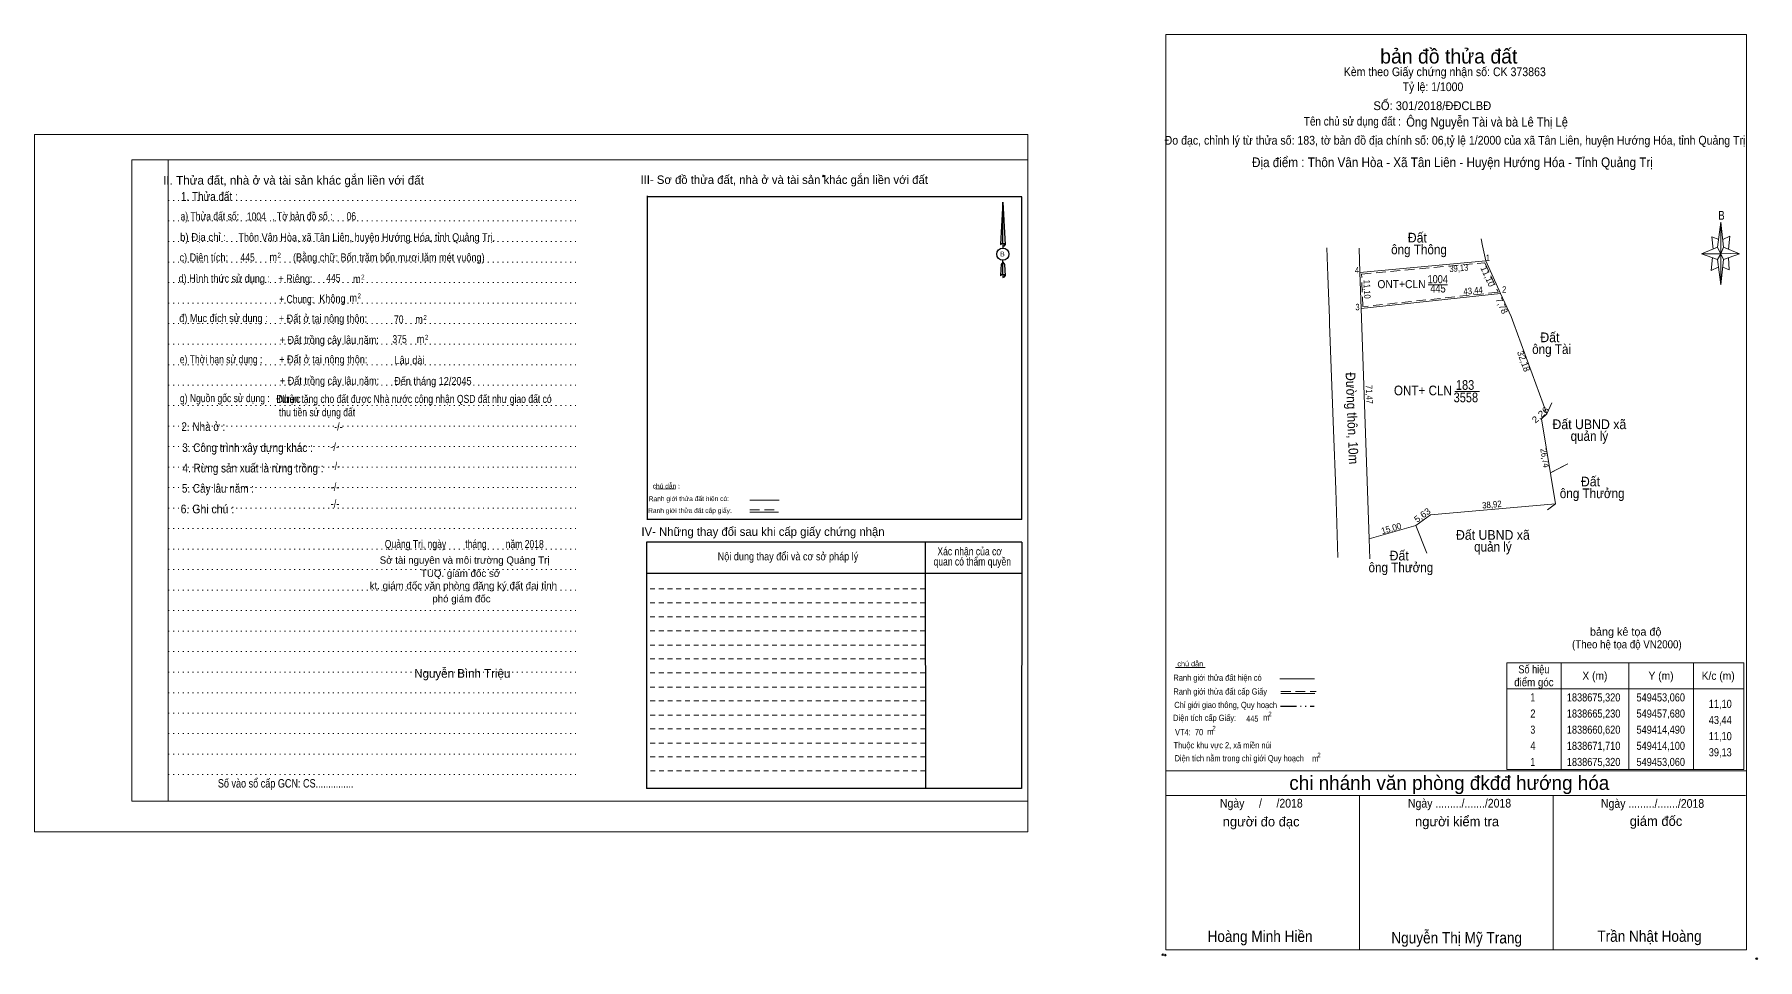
# Model space of a CAD drawing. Header units: metres. Extents: x 549101 to 550445, y 1838459 to 1838746.
# Drawn here: x 549911 to 550445, y 1838459 to 1838746 of the extents above; entities that cross this region are included whole.
import ezdxf
from ezdxf.enums import TextEntityAlignment as Align

# ---------------------------------------------------------------- set-up
doc = ezdxf.new("R2010")
doc.units = ezdxf.units.M
doc.header["$PDMODE"] = 32
doc.header["$PDSIZE"] = 0.5
for name, pattern in [('DASH_DOUBLE_DOT', [9.2, 5, -1.2, 0.3, -1.2, 0.3, -1.2]), ('DOTTED', [1.5, 0.3, -1.2]), ('MEDIUM_DASHED', [4.5, 3, -1.5]), ('SHORT_DASHED', [2.7, 1.5, -1.2])]:
    doc.linetypes.add(name, pattern=pattern)
for name, color, linetype, lineweight in [('1', 7, 'DOTTED', 13), ('10', 7, 'Continuous', 13), ('15', 7, 'Continuous', 13), ('18', 7, 'Continuous', 25), ('2', 7, 'SHORT_DASHED', 13), ('28', 7, 'Continuous', 13), ('55', 7, 'Continuous', 13), ('63', 7, 'Continuous', 13)]:
    doc.layers.add(name, color=color, linetype=linetype, lineweight=lineweight)
for name, color, linetype in [('13', 7, 'Continuous'), ('14', 7, 'Continuous'), ('20', 7, 'Continuous'), ('21', 7, 'Continuous')]:
    doc.layers.add(name, color=color, linetype=linetype)

msp = doc.modelspace()

# ---------------------------------------------------------------- linework, layer by layer
at = {"layer": '1', "linetype": 'Continuous'}
for p, q in [((549940.85, 1838706.67), (550218.49, 1838706.67)), ((549940.85, 1838706.67), (549940.85, 1838507.91)), ((550218.49, 1838706.67), (550218.49, 1838506.23)), ((549940.85, 1838507.91), (550218.49, 1838507.91))]:
    msp.add_line(p, q, dxfattribs=at)
at = {"layer": '1'}
for p, q in [((549952.09, 1838706.67), (549952.09, 1838507.91)), ((549952.09, 1838706.67), (549952.09, 1838507.91)), ((549952.17, 1838694.07), (550079.01, 1838694.07)), ((549952.17, 1838687.71), (550079.01, 1838687.71)), ((549952.17, 1838681.35), (550079.01, 1838681.35)), ((549952.17, 1838674.99), (550079.01, 1838674.99)), ((549952.17, 1838668.63), (550079.01, 1838668.63)), ((549952.17, 1838662.27), (550079.01, 1838662.27)), ((549952.17, 1838655.91), (550079.01, 1838655.91)), ((549952.17, 1838649.59), (550079.01, 1838649.59)), ((549952.17, 1838643.19), (550079.01, 1838643.19)), ((549952.17, 1838636.87), (550079.01, 1838636.87)), ((549952.17, 1838630.51), (550079.01, 1838630.51)), ((549952.17, 1838624.15), (550079.01, 1838624.15)), ((549952.17, 1838617.79), (550079.01, 1838617.79)), ((549952.17, 1838611.47), (550079.01, 1838611.47)), ((549952.17, 1838605.11), (550079.01, 1838605.11)), ((549952.17, 1838598.75), (550079.01, 1838598.75)), ((549952.17, 1838592.39), (550079.01, 1838592.39)), ((549952.17, 1838586.03), (550079.01, 1838586.03)), ((549952.17, 1838579.71), (550079.01, 1838579.71)), ((549952.17, 1838573.35), (550079.01, 1838573.35)), ((549952.17, 1838566.99), (550079.01, 1838566.99)), ((549952.17, 1838560.63), (550079.01, 1838560.63)), ((549952.17, 1838554.27), (550079.01, 1838554.27)), ((549952.17, 1838547.91), (550079.01, 1838547.91)), ((549952.17, 1838541.55), (550079.01, 1838541.55)), ((549952.17, 1838535.19), (550079.01, 1838535.19)), ((549952.17, 1838528.87), (550079.01, 1838528.87)), ((549952.17, 1838522.51), (550079.01, 1838522.51)), ((549952.17, 1838516.15), (550079.01, 1838516.15))]:
    msp.add_line(p, q, dxfattribs=at)
at = {"layer": '1', "linetype": 'Continuous'}
for points in [[(549910.69, 1838498.47), (550218.49, 1838498.47), (550218.49, 1838714.47), (549910.69, 1838714.47)], [(549952.09, 1838706.67), (550218.49, 1838706.67), (550218.49, 1838507.91), (549952.09, 1838507.91)]]:
    msp.add_lwpolyline(points, close=True, dxfattribs=at)
at = {"layer": '1', "linetype": 'MEDIUM_DASHED'}
msp.add_lwpolyline([(550360.01, 1838674.79), (550364.2, 1838665.65), (550322.23, 1838661.17), (550321.88, 1838671.26)], close=True, dxfattribs=at)
at = {"layer": '15'}
for p, q in [((550321.75, 1838660.62), (550364.94, 1838665.23)), ((550350.8, 1838634.92), (550358.44, 1838634.92))]:
    msp.add_line(p, q, dxfattribs=at)
at = {"layer": '18'}
for p, q in [((550210.69, 1838693.59), (550211.41, 1838680.35)), ((550210.69, 1838693.59), (550211.41, 1838680.35)), ((550210.69, 1838693.59), (550211.41, 1838680.35)), ((550210.13, 1838682.43), (550210.01, 1838680.39)), ((550210.69, 1838680.79), (550210.69, 1838680.27)), ((550210.69, 1838680.27), (550210.69, 1838679.91)), ((550210.69, 1838679.91), (550210.69, 1838679.39)), ((550210.69, 1838679.91), (550210.69, 1838679.39)), ((550210.69, 1838679.91), (550210.69, 1838679.39)), ((550211.41, 1838680.35), (550211.41, 1838680.39)), ((550210.69, 1838674.91), (550210.69, 1838675.51)), ((550210.69, 1838674.91), (550210.69, 1838675.51)), ((550210.69, 1838674.91), (550210.69, 1838675.51)), ((550210.69, 1838674.91), (550211.25, 1838674.19)), ((550210.69, 1838674.91), (550211.25, 1838674.19)), ((550210.69, 1838674.91), (550211.25, 1838674.19)), ((550211.25, 1838674.19), (550211.41, 1838670.71)), ((550211.25, 1838674.19), (550211.41, 1838670.71)), ((550211.25, 1838674.19), (550211.41, 1838670.71)), ((550210.69, 1838671.15), (550210.69, 1838670.67)), ((550210.69, 1838670.67), (550210.69, 1838670.27)), ((550211.41, 1838670.71), (550211.41, 1838670.75))]:
    msp.add_line(p, q, dxfattribs=at)
for points in [[(550210.69, 1838680.79), (550210.69, 1838693.59), (550210.13, 1838682.43)], [(550210.69, 1838671.15), (550210.69, 1838674.91), (550210.21, 1838674.19), (550210.13, 1838672.79), (550210.01, 1838670.75)]]:
    msp.add_lwpolyline(points, dxfattribs=at)
msp.add_ellipse((550210.72, 1838677.407), major_axis=(0, 1.887), ratio=0.983453, dxfattribs=at)
for centre, start_param, end_param in [((550210.721, 1838680.315), 1.5707963, 3.074452), ((550210.721, 1838680.315), 0.0671406, 1.5707963), ((550210.721, 1838680.315), 4.712389, 6.2831853), ((550210.721, 1838670.684), 2.4910694, 3.0742784), ((550210.721, 1838670.684), 1.5707963, 2.4910694), ((550210.721, 1838670.684), 0.0671406, 1.5707963), ((550210.721, 1838670.684), 4.712389, 6.2831853)]:
    msp.add_ellipse(centre, major_axis=(0.68, 0), ratio=0.655448, start_param=start_param, end_param=end_param, dxfattribs=at)
at = {"layer": '2'}
for p, q in [((550186.65, 1838569.35), (550100.29, 1838569.35)), ((550186.65, 1838565.03), (550100.29, 1838565.03)), ((550186.65, 1838560.67), (550100.29, 1838560.67)), ((550186.65, 1838556.31), (550100.29, 1838556.31)), ((550186.65, 1838551.99), (550100.29, 1838551.99)), ((550186.65, 1838547.67), (550100.29, 1838547.67)), ((550186.65, 1838543.31), (550100.29, 1838543.31)), ((550186.69, 1838538.99), (550100.29, 1838538.99)), ((550186.69, 1838534.63), (550100.29, 1838534.63)), ((550186.69, 1838530.31), (550100.29, 1838530.31)), ((550186.69, 1838525.95), (550100.29, 1838525.95)), ((550186.69, 1838521.63), (550100.29, 1838521.63)), ((550186.73, 1838517.31), (550100.29, 1838517.31))]:
    msp.add_line(p, q, dxfattribs=at)
at = {"layer": '21'}
msp.add_point((550444.3, 1838459.11), dxfattribs=at)
at = {"layer": '28', "lineweight": 25}
for p, q in [((550100.49, 1838695.51), (550100.49, 1838595.55)), ((550216.65, 1838595.19), (550100.37, 1838595.19)), ((550186.65, 1838588.15), (550186.73, 1838511.83)), ((550216.57, 1838588.15), (550216.53, 1838511.83)), ((550216.53, 1838578.47), (550100.29, 1838578.47)), ((550216.53, 1838511.83), (550100.29, 1838511.83))]:
    msp.add_line(p, q, dxfattribs=at)
at = {"layer": '28'}
for p, q in [((550432.17, 1838679.57), (550433.17, 1838687.37)), ((550433.97, 1838679.57), (550438.97, 1838677.57)), ((550432.17, 1838675.77), (550427.17, 1838677.57)), ((550433.97, 1838675.77), (550433.17, 1838667.97)), ((550435.77, 1838672.57), (550433.77, 1838673.37)), ((550435.57, 1838676.37), (550435.77, 1838672.57)), ((550264.22, 1838549.31), (550273.42, 1838549.31)), ((550264.22, 1838549.31), (550273.42, 1838549.31)), ((550296.5, 1838545.79), (550307.26, 1838545.79)), ((550296.5, 1838545.79), (550307.26, 1838545.79)), ((550296.9, 1838541.31), (550307.42, 1838541.31)), ((550296.9, 1838541.31), (550307.42, 1838541.31)), ((550261.18, 1838517.31), (550441.18, 1838517.31)), ((550261.18, 1838517.31), (550441.18, 1838517.31)), ((550261.18, 1838509.71), (550440.78, 1838509.71)), ((550261.18, 1838509.71), (550440.78, 1838509.71)), ((550261.18, 1838509.71), (550440.78, 1838509.71)), ((550261.18, 1838509.71), (550440.78, 1838509.71)), ((550261.18, 1838509.71), (550440.78, 1838509.71)), ((550261.18, 1838509.71), (550440.78, 1838509.71)), ((550321.18, 1838461.91), (550321.18, 1838509.71)), ((550321.18, 1838461.91), (550321.18, 1838509.71)), ((550381.18, 1838461.91), (550381.18, 1838509.71)), ((550381.18, 1838461.91), (550381.18, 1838509.71))]:
    msp.add_line(p, q, dxfattribs=at)
at = {"layer": '28', "linetype": 'SHORT_DASHED'}
msp.add_line((550186.65, 1838573.71), (550100.29, 1838573.71), dxfattribs=at)
at = {"layer": '28', "linetype": 'MEDIUM_DASHED'}
msp.add_line((550296.9, 1838541.95), (550307.78, 1838541.95), dxfattribs=at)
msp.add_line((550296.9, 1838541.95), (550307.78, 1838541.95), dxfattribs=at)
at = {"layer": '28', "linetype": 'DASH_DOUBLE_DOT', "lineweight": 25}
msp.add_line((550296.7, 1838537.35), (550307.18, 1838537.35), dxfattribs=at)
msp.add_line((550296.7, 1838537.35), (550307.18, 1838537.35), dxfattribs=at)
at = {"layer": '28'}
for points in [[(550261.18, 1838745.51), (550441.18, 1838745.51), (550441.18, 1838461.91), (550261.18, 1838461.91)], [(550261.18, 1838745.51), (550441.18, 1838745.51), (550441.18, 1838461.91), (550261.18, 1838461.91)], [(550433.17, 1838687.37), (550433.97, 1838679.57), (550433.17, 1838677.57)], [(550433.17, 1838677.57), (550427.17, 1838677.57), (550432.17, 1838679.57), (550433.97, 1838675.77), (550438.97, 1838677.57), (550433.17, 1838677.77)], [(550433.17, 1838677.57), (550433.17, 1838667.97), (550432.17, 1838675.77)]]:
    msp.add_lwpolyline(points, close=True, dxfattribs=at)
at = {"layer": '28', "lineweight": 25}
for points in [[(550216.65, 1838595.19), (550216.65, 1838695.15), (550100.37, 1838695.15)], [(550216.57, 1838588.15), (550100.29, 1838588.15), (550100.29, 1838511.83)]]:
    msp.add_lwpolyline(points, dxfattribs=at)
at = {"layer": '28'}
for points in [[(550433.17, 1838677.57), (550432.17, 1838679.57), (550427.17, 1838677.57)], [(550432.57, 1838681.97), (550430.37, 1838682.77), (550430.77, 1838678.97)], [(550433.77, 1838681.97), (550435.97, 1838682.97), (550435.57, 1838678.97)], [(550430.57, 1838676.37), (550430.17, 1838672.37), (550432.37, 1838673.37)], [(550433.17, 1838677.57), (550433.97, 1838675.77), (550438.97, 1838677.57)], [(550441.18, 1838461.91), (550261.18, 1838461.91), (550261.18, 1838509.71)], [(550441.18, 1838461.91), (550261.18, 1838461.91), (550261.18, 1838509.71)]]:
    msp.add_lwpolyline(points, dxfattribs=at)
for p in [(550155.09, 1838701.63), (550260.26, 1838460.35), (550261.06, 1838460.23)]:
    msp.add_point(p, dxfattribs=at)
at = {"layer": '55'}
for p, q in [((550103.21, 1838604.63), (550109.29, 1838604.71)), ((550132.29, 1838601.23), (550141.45, 1838601.23)), ((550132.37, 1838597.51), (550141.17, 1838597.51)), ((550132.37, 1838597.51), (550141.17, 1838597.51))]:
    msp.add_line(p, q, dxfattribs=at)
at = {"layer": '55', "linetype": 'MEDIUM_DASHED'}
msp.add_line((550132.37, 1838598.19), (550141.37, 1838598.19), dxfattribs=at)
at = {"layer": '63'}
for p, q in [((550311.43, 1838670.69), (550311.11, 1838679.42)), ((550311.43, 1838670.69), (550311.11, 1838679.42)), ((550321.36, 1838671.71), (550321.09, 1838679.32)), ((550360.32, 1838675.32), (550321.36, 1838671.71)), ((550360.32, 1838675.32), (550364.94, 1838665.23)), ((550311.91, 1838657.58), (550311.43, 1838670.69)), ((550311.91, 1838657.58), (550311.43, 1838670.69)), ((550321.75, 1838660.62), (550321.36, 1838671.71)), ((550342.54, 1838667.89), (550348.54, 1838667.89)), ((550368.17, 1838658.15), (550364.94, 1838665.23)), ((550324.26, 1838589.19), (550321.75, 1838660.62)), ((550368.17, 1838658.15), (550369.04, 1838655.8)), ((550369.04, 1838655.8), (550379.29, 1838627.95)), ((550379.29, 1838627.95), (550377.63, 1838626.42)), ((550379.29, 1838627.95), (550377.63, 1838626.42)), ((550379.29, 1838627.95), (550377.63, 1838626.42)), ((550379.29, 1838627.95), (550377.63, 1838626.42)), ((550377.63, 1838626.42), (550381.99, 1838600.04)), ((550313.85, 1838604.53), (550313.18, 1838622.88)), ((550314.55, 1838583.41), (550313.85, 1838604.53)), ((550381.99, 1838600.04), (550379.46, 1838598.19)), ((550338.67, 1838593.35), (550342.06, 1838584.83)), ((550324.42, 1838583.03), (550324.26, 1838589.19)), ((550324.42, 1838583.03), (550324.26, 1838589.19)), ((550324.42, 1838583.03), (550324.26, 1838589.19)), ((550383.66, 1838550.79), (550383.66, 1838517.79)), ((550404.66, 1838550.79), (550404.66, 1838517.79)), ((550424.66, 1838550.79), (550424.66, 1838517.79)), ((550366.86, 1838542.79), (550440.26, 1838542.79))]:
    msp.add_line(p, q, dxfattribs=at)
for points in [[(550358.88, 1838682.17), (550359.33, 1838680.03), (550360.32, 1838675.32)], [(550313.18, 1838622.88), (550311.98, 1838655.8), (550311.91, 1838657.58)], [(550379.29, 1838627.95), (550369.04, 1838655.8), (550368.17, 1838658.15)], [(550380.85, 1838631.39), (550379.29, 1838627.95), (550380.85, 1838631.39)], [(550380.85, 1838631.39), (550379.29, 1838627.95), (550380.85, 1838631.39)], [(550379.29, 1838627.95), (550380.85, 1838631.39), (550379.29, 1838627.95)], [(550380.4, 1838609.67), (550385.74, 1838612.44), (550380.92, 1838609.94), (550385.74, 1838612.44)], [(550380.92, 1838609.94), (550385.74, 1838612.44), (550380.92, 1838609.94)], [(550324.26, 1838589.19), (550338.67, 1838593.35), (550343.22, 1838596.67), (550381.99, 1838600.04)]]:
    msp.add_lwpolyline(points, dxfattribs=at)
msp.add_lwpolyline([(550366.86, 1838550.79), (550440.26, 1838550.79), (550440.26, 1838517.79), (550366.86, 1838517.79)], close=True, dxfattribs=at)

# ---------------------------------------------------------------- texts
at = {"layer": '1'}
for s, width, p in [('ONT+CLN', 0.95, (550334.235, 1838666.9)), ('1004', 0.85, (550345.465, 1838668.43)), ('445', 0.85, (550345.55, 1838665.55))]:
    msp.add_text(s, height=2.5, dxfattribs=dict(at, width=width)).set_placement(p, align=Align.CENTER)
at = {"layer": '10'}
for s, height, p in [('TUQ. giám đốc sở', 2.25, (550042.71, 1838577.41)), ('kt. giám đốc văn phòng đăng ký đất đai tỉnh', 2.25, (550043.575, 1838573.61)), ('phó giám đốc', 2.25, (550042.99, 1838569.53)), ('Nguyễn Bình Triệu', 2.67, (550043.25, 1838546.19))]:
    msp.add_text(s, height=height, dxfattribs=at).set_placement(p, align=Align.CENTER)
at = {"layer": '13', "width": 0.8}
for s, p in [('thu tiền sử dụng đất', (549998.25, 1838627.2)), ('Nhận tặng cho đất được Nhà nước công nhận QSD đất như giao đất có', (550028.62, 1838631.35))]:
    msp.add_text(s, height=2.48, dxfattribs=at).set_placement(p, align=Align.CENTER)
at = {"layer": '14', "width": 0.9}
msp.add_text('Được', height=2.48, dxfattribs=at).set_placement((549989.39, 1838631.36), align=Align.CENTER)
at = {"layer": '18'}
for s, height, p in [('II. Thửa đất, nhà ở và tài sản khác gắn liền với đất', 2.7, (549990.96, 1838698.99)), ('Sở tài nguyên và môi trường Quảng Trị', 2.25, (550043.965, 1838581.51))]:
    msp.add_text(s, height=height, dxfattribs=at).set_placement(p, align=Align.CENTER)
for s, height, width, p in [('1. Thửa đất :', 2.7, 0.85, (549964.87, 1838693.95)), ('a) Thửa đất số:              , Tờ bản đồ số : ', 2.475, 0.8, (549979.845, 1838687.95)), ('1004', 2.48, 0.8, (549979.425, 1838687.87)), ('06', 2.48, 0.8, (550008.87, 1838687.95)), ('b) Địa chỉ : ', 2.475, 0.9, (549963.33, 1838681.47)), (' Thôn Vân Hòa, xã Tân Liên, huyện Hướng Hóa, tỉnh Quảng Trị.', 2.48, 0.85, (550013.25, 1838681.43)), ('2', 1.5, 0.75, (549986.52, 1838676.39)), ('(Bằng chữ: Bốn trăm bốn mươi lăm mét vuông)', 2.48, 0.85, (550020.465, 1838675.19)), ('B', 1.5, 0.9, (550210.61, 1838676.73)), ('c) Diện tích: ', 2.48, 0.85, (549963.545, 1838675.19)), ('445', 2.48, 0.8, (549976.73, 1838675.21)), (' m', 2.475, 0.85, (549984.295, 1838675.31)), ('d) Hình thức sử dụng :', 2.475, 0.85, (549969.5, 1838668.67)), ('+ Riêng: ', 2.475, 0.85, (549991.925, 1838668.63)), ('445', 2.48, 0.8, (550003.31, 1838668.83)), (' m', 2.475, 0.85, (550010.175, 1838668.51)), ('2', 1.5, 0.75, (550012.44, 1838669.59)), ('       + Chung:', 2.475, 0.8, (549989.35, 1838662.27)), ('Không', 2.475, 0.85, (550003.005, 1838662.43)), (' m', 2.475, 0.85, (550009.055, 1838662.67)), ('2', 1.5, 0.75, (550011.32, 1838663.75)), ('đ) Mục đích sử dụng :', 2.475, 0.85, (549969.25, 1838656.39)), ('+ Đất ở tại nông thôn:', 2.48, 0.85, (550000.065, 1838656.25)), ('70', 2.48, 0.8, (550023.565, 1838655.99)), (' m', 2.475, 0.85, (550029.455, 1838656.03)), ('2', 1.5, 0.75, (550031.72, 1838657.07)), ('+ Đất trồng cây lâu năm:', 2.475, 0.85, (550002.025, 1838649.63)), ('375', 2.48, 0.8, (550023.81, 1838649.85)), (' m', 2.475, 0.85, (550029.935, 1838649.89)), ('2', 1.5, 0.75, (550032.2, 1838650.93)), ('e) Thời hạn sử dụng :', 2.475, 0.8, (549968.505, 1838643.63)), ('+ Đất ở tại nông thôn:', 2.48, 0.85, (550000.185, 1838643.59)), ('Lâu dài', 2.48, 0.85, (550026.885, 1838643.35)), ('+ Đất trồng cây lâu năm:', 2.475, 0.85, (550002.105, 1838636.97)), ('Đến tháng 12/2045', 2.48, 0.85, (550034.135, 1838636.89)), ('g) Nguồn gốc sử dụng :', 2.475, 0.8, (549969.675, 1838631.58)), ('2. Nhà ở :', 2.7, 0.85, (549963.025, 1838622.64)), ('3. Công trình xây dựng khác :', 2.7, 0.85, (549976.705, 1838616.12)), ('4. Rừng sản xuất là rừng trồng :', 2.7, 0.85, (549978.4, 1838609.8)), ('5. Cây lâu năm :', 2.7, 0.85, (549967.54, 1838603.52)), ('6. Ghi chú :', 2.7, 0.9, (549964.285, 1838597.12)), ('Quảng Trị, ngày        tháng        năm 2018', 2.48, 0.8, (550043.855, 1838586.39)), ('Số vào sổ cấp GCN: CS...............', 2.625, 0.8, (549988.51, 1838512.15))]:
    msp.add_text(s, height=height, dxfattribs=dict(at, width=width)).set_placement(p, align=Align.CENTER)
at = {"layer": '20', "width": 0.9}
msp.add_text('Địa điểm : Thôn Vân Hòa - Xã Tân Liên - Huyện Hướng Hóa - Tỉnh Quảng Trị                 ', height=3, dxfattribs=at).set_placement((550358.56, 1838704.4), align=Align.CENTER)
at = {"layer": '28'}
for s, height, p in [('bản đồ thửa đất', 4.5, (550348.89, 1838736.51)), ('bản đồ thửa đất', 4.5, (550348.89, 1838736.51)), ('III- Sơ đồ thửa đất, nhà ở và tài sản khác gắn liền với đất', 2.625, (550142.985, 1838699.19)), ('IV- Những thay đổi sau khi cấp giấy chứng nhận', 2.625, (550136.415, 1838590.15)), ('bảng kê tọa độ', 2.5, (550403.7, 1838559.21)), ('chi nhánh văn phòng đkđđ hướng hóa', 4.374, (550349.05, 1838511.43)), ('chi nhánh văn phòng đkđđ hướng hóa', 4.374, (550349.05, 1838511.43)), ('người đo đạc', 3, (550290.745, 1838500.11)), ('người đo đạc', 3, (550290.745, 1838500.11)), ('người kiểm tra', 3, (550351.455, 1838500.15)), ('người kiểm tra', 3, (550351.455, 1838500.15)), (' giám đốc', 3, (550412.535, 1838500.27))]:
    msp.add_text(s, height=height, dxfattribs=at).set_placement(p, align=Align.CENTER)
for s, height, width, p in [('Kèm theo Giấy chứng nhận số: CK 373863', 2.72, 0.9, (550347.65, 1838732.59)), ('Tỷ lệ: 1/1000', 2.7, 0.9, (550343.99, 1838727.95)), ('SỐ: 301/2018/ĐĐCLBĐ', 2.72, 0.95, (550343.79, 1838722.07)), ('Tên chủ sử dụng đất :', 2.7, 0.85, (550319.02, 1838717.27)), ('Đo đạc, chỉnh lý từ thửa số: 183, tờ bản đồ địa chính số: 06,tỷ lệ 1/2000 của xã Tân Liên, huyện Hướng Hóa, tỉnh Quảng Trị', 2.72, 0.9, (550350.825, 1838711.36)), ('B', 2.755, 0.8, (550433.375, 1838688.09)), ('-/-', 2.475, 0.85, (550004.86, 1838622.76)), ('-/-', 2.475, 0.85, (550003.7, 1838616.52)), ('-/-', 2.475, 0.85, (550004.1, 1838610.56)), ('-/-', 2.475, 0.85, (550003.82, 1838604.08)), ('-/-', 2.475, 0.85, (550003.82, 1838598.88)), ('Nội dung thay đổi và cơ sở pháp lý', 2.475, 0.85, (550144.155, 1838582.55)), (' quan có thẩm quyền', 2.475, 0.8, (550200.89, 1838580.95)), ('Xác nhận của cơ', 2.475, 0.8, (550200.44, 1838584.11)), ('(Theo hệ tọa độ VN2000)', 2.5, 0.9, (550404.06, 1838555.29)), ('chú dẫn', 1.6, 1.05, (550268.795, 1838549.71)), ('chú dẫn', 1.6, 1.05, (550268.795, 1838549.71)), ('Ranh giới thửa đất hiện có ', 1.92, 0.9, (550277.56, 1838545.23)), ('Ranh giới thửa đất hiện có ', 1.92, 0.9, (550277.56, 1838545.23)), ('Ranh giới thửa đất cấp Giấy', 1.92, 0.9, (550278.07, 1838540.95)), ('Ranh giới thửa đất cấp Giấy', 1.92, 0.9, (550278.07, 1838540.95)), ('Diện tích cấp Giấy: ', 1.92, 0.9, (550273.575, 1838532.79)), ('Diện tích cấp Giấy: ', 1.92, 0.9, (550273.575, 1838532.79)), ('Chỉ giới giao thông, Quy hoạch', 1.92, 0.9, (550279.755, 1838536.79)), ('Chỉ giới giao thông, Quy hoạch', 1.92, 0.9, (550279.755, 1838536.79)), ('445', 1.92, 0.85, (550288.03, 1838532.55)), ('m', 1.92, 0.9, (550292.33, 1838532.91)), ('2', 1.4, 0.8, (550293.49, 1838534.27)), (' VT4:  70', 1.92, 0.9, (550268.12, 1838528.37)), ('m', 1.92, 0.9, (550275.01, 1838528.51)), ('2', 1.4, 0.8, (550276.17, 1838529.87)), ('Thuộc khu vực 2, xã miền núi', 1.92, 0.9, (550278.775, 1838524.31)), ('Diện tích nằm trong chỉ giới Quy hoạch     ', 1.92, 0.9, (550285.57, 1838520.27)), ('m', 1.92, 0.9, (550307.51, 1838520.2)), ('2', 1.4, 0.8, (550308.67, 1838521.56)), ('Ngày     /     /2018', 2.7, 0.9, (550290.81, 1838505.95)), ('Ngày ........./......./2018', 2.7, 0.9, (550352.225, 1838505.95)), ('Ngày ........./......./2018', 2.7, 0.9, (550412.025, 1838505.87)), ('Hoàng Minh Hiền', 3.5, 0.9, (550290.41, 1838464.31)), ('Nguyễn Thị Mỹ Trang', 3.5, 0.9, (550351.33, 1838463.85)), ('Trần Nhật Hoàng', 3.5, 0.9, (550411.065, 1838464.35))]:
    msp.add_text(s, height=height, dxfattribs=dict(at, width=width)).set_placement(p, align=Align.CENTER)
at = {"layer": '28', "width": 0.9}
msp.add_text('Ông Nguyễn Tài và bà Lê Thị Lệ', height=2.88, dxfattribs=at).set_placement((550335.71, 1838716.95))
at = {"layer": '55'}
msp.add_text('chú dẫn :', height=1.496, rotation=359.974, dxfattribs=at).set_placement((550106.455, 1838604.808), align=Align.CENTER)
at = {"layer": '55', "width": 0.9}
for s, p in [('Ranh giới thửa đất cấp giấy:', (550113.783, 1838597.236)), ('Ranh giới thửa đất hiện có:', (550113.443, 1838600.915))]:
    msp.add_text(s, height=1.496, rotation=0.135, dxfattribs=at).set_placement(p, align=Align.CENTER)
at = {"layer": '63'}
for s, height, width, p in [('Đất ', 3, 0.95, (550339.67, 1838681.05)), ('ông Thông', 3, 0.9, (550339.67, 1838677.39)), ('Đất ', 3, 0.95, (550380.75, 1838650.16)), ('ông Tài', 3, 0.9, (550380.75, 1838646.5)), ('183', 3, 0.85, (550353.935, 1838635.39)), ('3558', 3, 0.85, (550354.18, 1838631.54)), ('Đất UBND xã', 3, 0.95, (550392.445, 1838623.22)), ('quản lý', 3, 0.9, (550392.45, 1838619.56)), ('Đất ', 3, 0.95, (550393.32, 1838605.49)), ('ông Thưởng', 3, 0.9, (550393.32, 1838601.83)), ('Đất UBND xã', 3, 0.95, (550362.555, 1838588.93)), ('quản lý', 3, 0.9, (550362.56, 1838585.27)), ('ông Thưởng', 3, 0.9, (550334.05, 1838578.87)), ('Đất ', 3, 0.95, (550334.05, 1838582.53)), ('Số hiệu', 2.5, 0.85, (550375.26, 1838547.54)), ('điểm góc', 2.5, 0.9, (550375.26, 1838543.54)), ('X (m)', 2.5, 0.95, (550394.16, 1838545.54)), ('Y (m)', 2.5, 0.95, (550414.655, 1838545.54)), ('K/c (m)', 2.5, 0.95, (550432.36, 1838545.54)), (' 1', 2.5, 0.75, (550374.555, 1838538.84)), ('1838675,320', 2.5, 0.85, (550393.76, 1838538.84)), ('549453,060', 2.5, 0.85, (550414.565, 1838538.84)), (' 2', 2.5, 0.85, (550374.56, 1838533.84)), ('1838665,230', 2.5, 0.85, (550393.76, 1838533.84)), ('549457,680', 2.5, 0.85, (550414.565, 1838533.84)), (' 3', 2.5, 0.8, (550374.56, 1838528.84)), ('1838660,620', 2.5, 0.85, (550393.76, 1838528.84)), ('549414,490', 2.5, 0.85, (550414.565, 1838528.84)), (' 4', 2.5, 0.85, (550374.555, 1838523.84)), ('1838671,710', 2.5, 0.85, (550393.76, 1838523.84)), ('549414,100', 2.5, 0.85, (550414.565, 1838523.84)), (' 1', 2.5, 0.75, (550374.555, 1838518.84)), ('1838675,320', 2.5, 0.85, (550393.76, 1838518.84)), ('549453,060', 2.5, 0.85, (550414.565, 1838518.84))]:
    msp.add_text(s, height=height, dxfattribs=dict(at, width=width)).set_placement(p, align=Align.CENTER)
for s, height, width, p in [(' 4', 2, 0.85, (550321.1, 1838671.46)), (' 1', 2, 0.75, (550361.67, 1838675.32)), (' 2', 2, 0.85, (550366.71, 1838665.48)), (' 3', 2, 0.8, (550321.25, 1838660.03)), ('ONT+ CLN ', 3, 0.9, (550350.85, 1838633.7)), ('11,10', 2.5, 0.85, (550436.56, 1838536.84)), ('43,44', 2.5, 0.85, (550436.56, 1838531.84)), ('11,10', 2.5, 0.85, (550436.56, 1838526.84)), ('39,13', 2.5, 0.85, (550436.56, 1838521.84))]:
    msp.add_text(s, height=height, dxfattribs=dict(at, width=width)).set_placement(p, align=Align.RIGHT)
for s, height, rotation, width, p in [('39,13', 2, 5.294, 0.85, (550352.068, 1838672.101)), ('11,10', 2, 272.014, 0.85, (550322.573, 1838666.54)), ('43,44', 2, 6.093, 0.9, (550356.534, 1838665.14)), ('Đường thôn, 10m', 3, 272.097, 0.9, (550317.445, 1838626.52)), ('71,47', 2, 272.013, 0.85, (550323.272, 1838633.925)), ('2,26', 2, 42.666, 1.15, (550377.937, 1838626.915)), ('26,74', 2, 279.385, 0.9, (550377.72, 1838614.123)), ('5,63', 2, 36.117, 1.05, (550341.271, 1838595.752)), ('38,92', 2, 4.968, 0.9, (550362.323, 1838598.848)), ('15,00', 2, 16.103, 0.95, (550331.348, 1838591.506))]:
    msp.add_text(s, height=height, rotation=rotation, dxfattribs=dict(at, width=width)).set_placement(p, align=Align.CENTER)
for s, rotation, p in [('11,10', 294.602, (550360.028, 1838670.126)), ('7,78', 294.57, (550364.411, 1838661.071)), ('32,18', 290.214, (550371.149, 1838643.931))]:
    msp.add_text(s, height=2, rotation=rotation, dxfattribs=at).set_placement(p, align=Align.CENTER)

doc.saveas('drawing.dxf')
